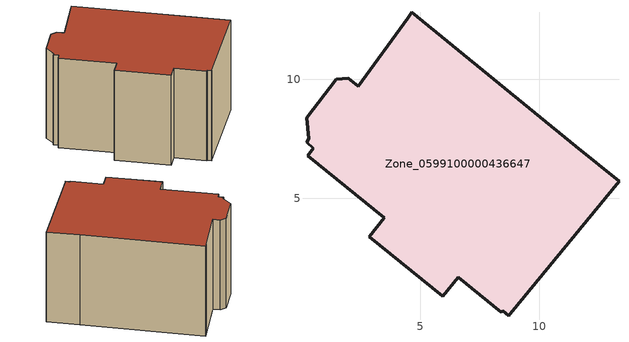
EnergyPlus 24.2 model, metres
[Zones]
Zone_0599100000436647
 floor ground (C_G): 4.47,12.56 4.65,12.81 11.52,7.18 13.34,5.71 8.77,0.16 8.71,0.07 8.47,0.29 8.4,0.21 6.59,1.69 5.95,0.89 2.86,3.4 3.5,4.19 0.28,6.8 0.51,7.1 0.23,7.36 0.33,7.5 0.23,8.39 1.48,9.99 1.98,10.04 2.39,9.7 z0
 wall outside (C_F): 1.48,9.99 0.23,8.39 0.33,7.5 0.23,7.36 0.51,7.1 0.28,6.8 3.5,4.19 2.86,3.4 5.95,0.89 6.59,1.69 8.4,0.21 8.47,0.29 8.71,0.07 8.77,0.16 13.34,5.71 11.52,7.18 4.65,12.81 4.47,12.56 2.39,9.7 1.98,10.04 1.48,9.99 z0:7.12
 roof outside (C_R): 4.65,12.81 4.47,12.56 2.39,9.7 1.98,10.04 1.48,9.99 0.23,8.39 0.33,7.5 0.23,7.36 0.51,7.1 0.28,6.8 3.5,4.19 2.86,3.4 5.95,0.89 6.59,1.69 8.4,0.21 8.47,0.29 8.71,0.07 8.77,0.16 13.34,5.71 11.52,7.18 z7.12
[BUILDING]
Pand.0599100000436647: North Axis=0; Terrain=City; Loads Convergence Tolerance Value=0.04; Temperature Convergence Tolerance Value=0.4; Solar Distribution=FullExterior; Maximum Number of Warmup Days=25; Minimum Number of Warmup Days=1
[Site:Location]
Rotterdam.The.Hague.AP_ZH_NLD Design_Conditions: Latitude=51.96; Longitude=4.45; Time Zone=1; Elevation=-4.5
[SITE:GROUNDTEMPERATURE:BUILDINGSURFACE]
18, 18, 18, 18, 18, 18, 18, 18, 18, 18, 18, 18
[MATERIAL] Thermal Absorptance=0.9; Solar Absorptance=0.7; Visible Absorptance=0.7
Name | Roughness | Thickness | Conductivity | Density | Specific Heat
G.D.1965 | MediumSmooth | 0.15 | 1 | 540 | 1210
F.D.1965 | Rough | 0.3 | 0.857143 | 1920 | 840
R.D.1965 | MediumRough | 0.2 | 0.08 | 1500 | 1000
[CONSTRUCTION]
C_G: G.D.1965
C_F: F.D.1965
C_R: R.D.1965
[ZONE]
Zone_0599100000436647: Type=1; Multiplier=1; Ceiling Height=Autocalculate; Volume=Autocalculate; Floor Area=autocalculate; Part of Total Floor Area=Yes
[ZONEINFILTRATION:DESIGNFLOWRATE]
Infil_Zone_0599100000436647: Zone or ZoneList or Space or SpaceList=Zone_0599100000436647; Schedule=AlwaysOn; Design Flow Rate Calculation Method=Flow/Area; Flow Rate per Floor Area=0.0042; Constant Term Coefficient=1; Temperature Term Coefficient=0; Velocity Term Coefficient=0; Velocity Squared Term Coefficient=0
[HVACTEMPLATE:ZONE:IDEALLOADSAIRSYSTEM]
Zone_0599100000436647: Maximum Heating Supply Air Temperature=50; Minimum Cooling Supply Air Temperature=13; Maximum Heating Supply Air Humidity Ratio=0.0156; Minimum Cooling Supply Air Humidity Ratio=0.0077; Heating Limit=NoLimit; Cooling Limit=NoLimit; Dehumidification Control Type=ConstantSensibleHeatRatio; Cooling Sensible Heat Ratio=0.7; Dehumidification Setpoint=60; Humidification Control Type=None; Humidification Setpoint=30; Outdoor Air Method=None; Outdoor Air Flow Rate per Person=0.00944; Outdoor Air Flow Rate per Zone Floor Area=0; Outdoor Air Flow Rate per Zone=0; Demand Controlled Ventilation Type=None; Outdoor Air Economizer Type=NoEconomizer; Heat Recovery Type=None; Sensible Heat Recovery Effectiveness=0.7; Latent Heat Recovery Effectiveness=0.65
[ZONECONTROL:THERMOSTAT]
ThermostatControl_Zone_0599100000436647: Zone or ZoneList=Zone_0599100000436647; Control Type Schedule=DualSetpointControlType; Control 1=Thermostat_Zone_0599100000436647; Temperature Difference Between Cutout And Setpoint=0
[THERMOSTATSETPOINT:DUALSETPOINT]
Thermostat_Zone_0599100000436647: Heating Setpoint Temperature Schedule=HeatingSetpoint_Zone_0599100000436647; Cooling Setpoint Temperature Schedule=CoolingSetpoint_Zone_0599100000436647
[SCHEDULE:COMPACT]
HeatingSetpoint_Zone_0599100000436647: Through: 12/31, For: AllDays, Until: 24:00, 21
CoolingSetpoint_Zone_0599100000436647: Through: 12/31, For: AllDays, Until: 24:00, 24
DualSetpointControlType: Through: 12/31, For: AllDays, Until: 24:00, 4
AlwaysOn: Through: 12/31, For: AllDays, Until: 24:00, 1
